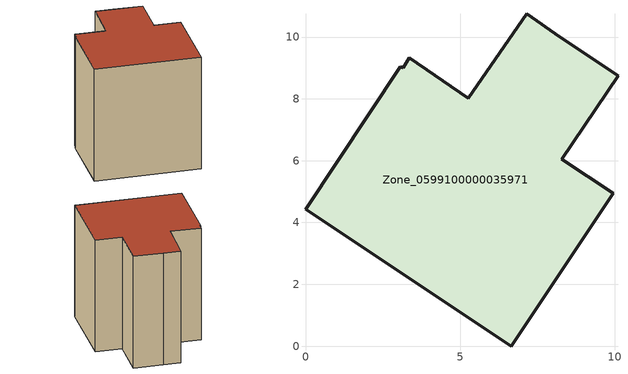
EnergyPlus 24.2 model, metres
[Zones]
Zone_0599100000035971
 floor ground (C_G): 5.27,8.02 7.16,10.75 8.25,9.99 10.11,8.75 8.29,6.05 9.95,4.94 6.65,0 0,4.43 3.07,9.04 3.16,9 3.36,9.34 z0
 wall outside (C_F): 6.65,0 9.95,4.94 8.29,6.05 10.11,8.75 8.25,9.99 7.16,10.75 5.27,8.02 3.36,9.34 3.16,9 3.07,9.04 0,4.43 6.65,0 z0:9
 roof outside (C_R): 5.27,8.02 3.36,9.34 3.16,9 3.07,9.04 0,4.43 6.65,0 9.95,4.94 8.29,6.05 10.11,8.75 8.25,9.99 7.16,10.75 z9
[BUILDING]
Pand.0599100000035971: North Axis=0; Terrain=City; Loads Convergence Tolerance Value=0.04; Temperature Convergence Tolerance Value=0.4; Solar Distribution=FullExterior; Maximum Number of Warmup Days=25; Minimum Number of Warmup Days=1
[Site:Location]
Rotterdam.The.Hague.AP_ZH_NLD Design_Conditions: Latitude=51.96; Longitude=4.45; Time Zone=1; Elevation=-4.5
[SITE:GROUNDTEMPERATURE:BUILDINGSURFACE]
18, 18, 18, 18, 18, 18, 18, 18, 18, 18, 18, 18
[MATERIAL] Thermal Absorptance=0.9; Solar Absorptance=0.7; Visible Absorptance=0.7
Name | Roughness | Thickness | Conductivity | Density | Specific Heat
G.TI.1946 | MediumSmooth | 0.15 | 1 | 540 | 1210
F.TI.1946 | Rough | 0.3 | 0.857143 | 1920 | 840
R.TI.1946 | MediumRough | 0.2 | 0.1 | 1500 | 1000
[CONSTRUCTION]
C_G: G.TI.1946
C_F: F.TI.1946
C_R: R.TI.1946
[ZONE]
Zone_0599100000035971: Type=1; Multiplier=1; Ceiling Height=Autocalculate; Volume=Autocalculate; Floor Area=autocalculate; Part of Total Floor Area=Yes
[ZONEINFILTRATION:DESIGNFLOWRATE]
Infil_Zone_0599100000035971: Zone or ZoneList or Space or SpaceList=Zone_0599100000035971; Schedule=AlwaysOn; Design Flow Rate Calculation Method=Flow/Area; Flow Rate per Floor Area=0.003; Constant Term Coefficient=1; Temperature Term Coefficient=0; Velocity Term Coefficient=0; Velocity Squared Term Coefficient=0
[HVACTEMPLATE:ZONE:IDEALLOADSAIRSYSTEM]
Zone_0599100000035971: Maximum Heating Supply Air Temperature=50; Minimum Cooling Supply Air Temperature=13; Maximum Heating Supply Air Humidity Ratio=0.0156; Minimum Cooling Supply Air Humidity Ratio=0.0077; Heating Limit=NoLimit; Cooling Limit=NoLimit; Dehumidification Control Type=ConstantSensibleHeatRatio; Cooling Sensible Heat Ratio=0.7; Dehumidification Setpoint=60; Humidification Control Type=None; Humidification Setpoint=30; Outdoor Air Method=None; Outdoor Air Flow Rate per Person=0.00944; Outdoor Air Flow Rate per Zone Floor Area=0; Outdoor Air Flow Rate per Zone=0; Demand Controlled Ventilation Type=None; Outdoor Air Economizer Type=NoEconomizer; Heat Recovery Type=None; Sensible Heat Recovery Effectiveness=0.7; Latent Heat Recovery Effectiveness=0.65
[ZONECONTROL:THERMOSTAT]
ThermostatControl_Zone_0599100000035971: Zone or ZoneList=Zone_0599100000035971; Control Type Schedule=DualSetpointControlType; Control 1=Thermostat_Zone_0599100000035971; Temperature Difference Between Cutout And Setpoint=0
[THERMOSTATSETPOINT:DUALSETPOINT]
Thermostat_Zone_0599100000035971: Heating Setpoint Temperature Schedule=HeatingSetpoint_Zone_0599100000035971; Cooling Setpoint Temperature Schedule=CoolingSetpoint_Zone_0599100000035971
[SCHEDULE:COMPACT]
HeatingSetpoint_Zone_0599100000035971: Through: 12/31, For: AllDays, Until: 24:00, 21
CoolingSetpoint_Zone_0599100000035971: Through: 12/31, For: AllDays, Until: 24:00, 24
DualSetpointControlType: Through: 12/31, For: AllDays, Until: 24:00, 4
AlwaysOn: Through: 12/31, For: AllDays, Until: 24:00, 1
